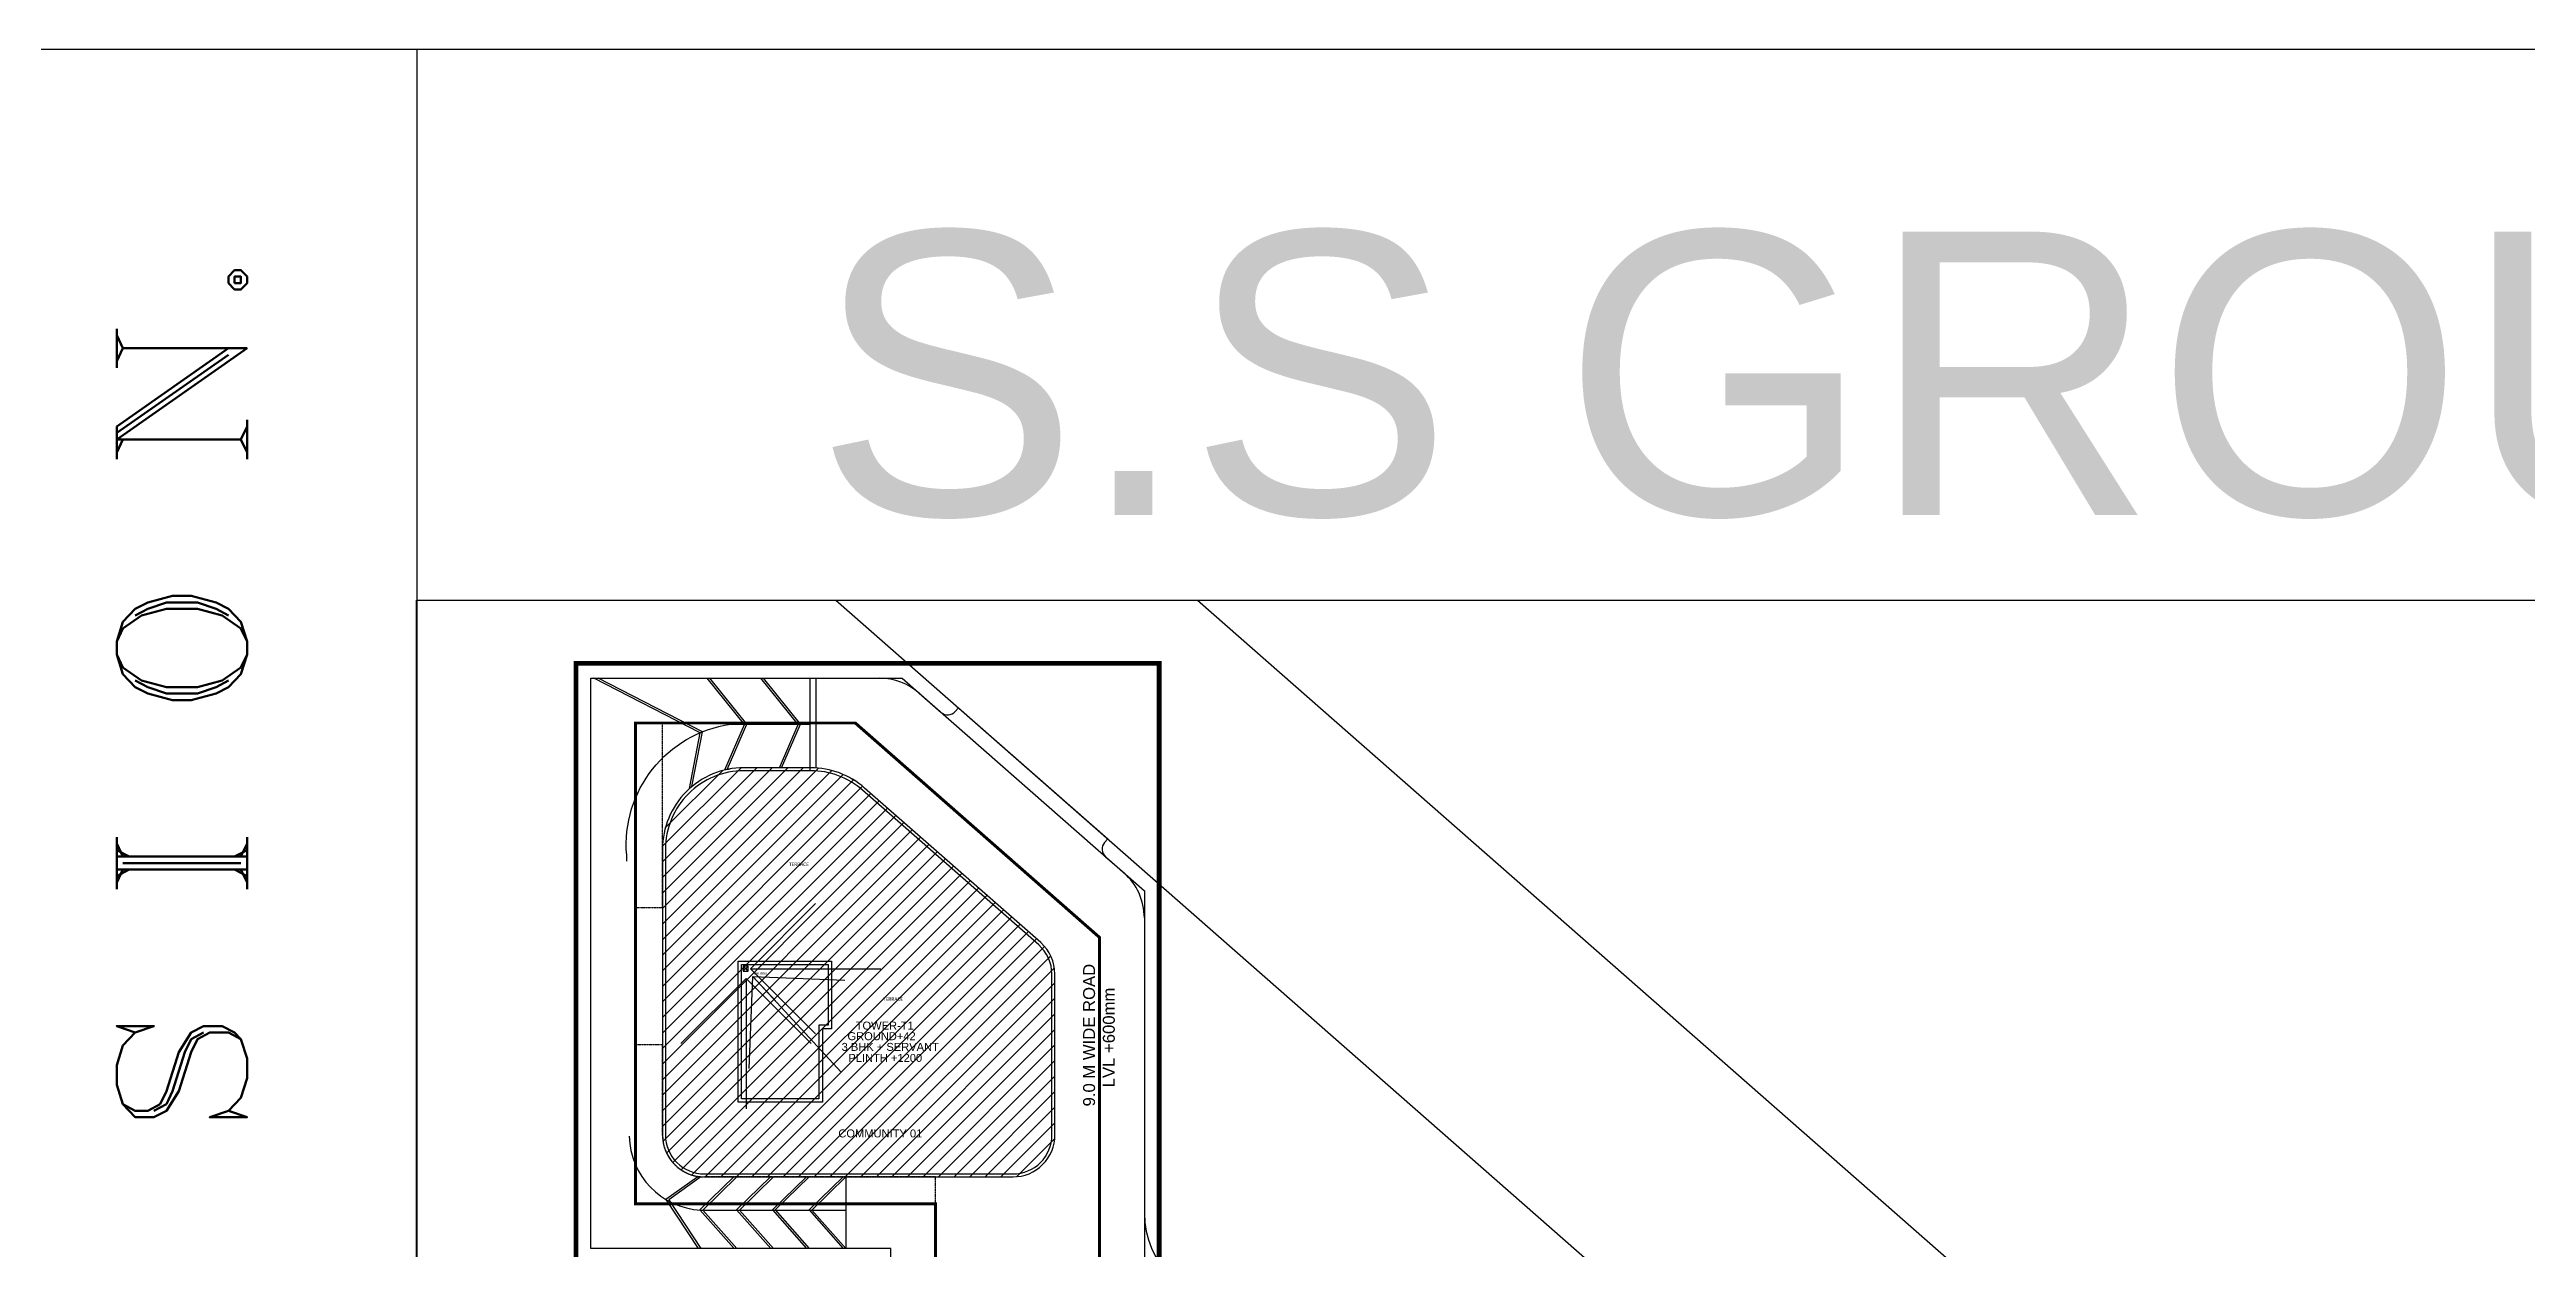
# Model space of a CAD drawing. Header units: millimetres. Extents: x 2061841 to 105821645, y -77612 to 48520811.
# Drawn here: x 105687311 to 105693013, y 48461601 to 48464360 of the extents above; entities that cross this region are included whole.
import ezdxf
from ezdxf.enums import TextEntityAlignment as Align

# ---------------------------------------------------------------- set-up
doc = ezdxf.new("R2010")
doc.units = ezdxf.units.MM
doc.header["$LTSCALE"] = 10
doc.header["$MEASUREMENT"] = 0
for name, pattern in [('CENTER', [2, 1.25, -0.25, 0.25, -0.25]), ('DASHDOT', [1, 0.5, -0.25, 0, -0.25]), ('HIDDEN', [0.375, 0.25, -0.125])]:
    doc.linetypes.add(name, pattern=pattern)
for name, color, linetype in [('AC-GRND', 1, 'Continuous'), ('BORDER', 5, 'Continuous'), ('GI PIPE', 8, 'Continuous'), ('S-OPENING', 6, 'Continuous'), ('SHEET-TEXT', 7, 'Continuous')]:
    doc.layers.add(name, color=color, linetype=linetype)
for name, color, linetype, lineweight in [('S-STRCOL HATCH', 33, 'Continuous', 9), ('TEXT', 2, 'Continuous', 25), ('TEXT 3', 1, 'Continuous', 18)]:
    doc.layers.add(name, color=color, linetype=linetype, lineweight=lineweight)
doc.styles.add('Century', font='swiss.ttf')
doc.styles.add('RT', font='romant.shx', dxfattribs={"height": 250})
doc.styles.add('SS Plan Text', font='calibri.ttf')
doc.styles.add('Text 100', font='romans.shx', dxfattribs={"width": 0.7, "height": 100})
doc.dimstyles.new('SCALE 100', dxfattribs={"dimtxt": 100, "dimasz": 75, "dimexe": 50, "dimexo": 50, "dimgap": 40, "dimtad": 1, "dimdec": 0, "dimzin": 1, "dimdsep": 46, "dimtxsty": 'Text 100', "dimblk": 'OBLIQUE', "dimcen": 1, "dimclrd": 3, "dimclre": 3, "dimclrt": 2, "dimadec": 0, "dimazin": 0, "dimtfac": 1, "dimtdec": 0, "dimtofl": 0, "dimtmove": 1, "dimatfit": 3, "dimldrblk": 'OPEN90', "dimfxl": 1, "dimtolj": 1, "dimtzin": 0, "dimarcsym": 0})

# ---------------------------------------------------------------- blocks, each defined once
blk = doc.blocks.new('A$Cf1581bf0')
blk.add_lwpolyline([(19735, 20400, 0.215848), (18306, 23556), (590, 39109, 0.1820858), (-4820, 41146), (-11535, 41146, 0.4142136), (-19735, 32946), (-19735, 4200, 0.4142136), (-15535, 0), (15535, 0, 0.4142136), (19735, 4200)], format="xyb", close=True)
blk = doc.blocks.new('uhtg')
at = {"layer": 'GI PIPE'}
h = blk.add_hatch(color=256, dxfattribs=at)
edge = h.paths.add_edge_path()
edge.add_arc((-158, 158), 35, 177.51279, 267.51279, ccw=False)
edge.add_ellipse((-158, 158), major_axis=(23.7, -25.8), ratio=1, start_angle=147.78252, end_angle=225, ccw=False)
edge.add_arc((-162, 175), 17.1, -62.83696, 94.45839, ccw=False)
edge.add_arc((-145, 140), 22, 115.0093, 231.42464)
for p, q in [((-315, 315), (-315, 0)), ((0, 315), (-315, 315)), ((-185, 185), (-315, 315)), ((-315, 0), (-185, 130)), ((-315, 0), (0, 0)), ((-158, 157), (-158, 157)), ((-130, 185), (0, 315)), ((0, 0), (-130, 130)), ((0, 0), (0, 315))]:
    blk.add_line(p, q, dxfattribs=at)
for radius in [38.5, 35]:
    blk.add_circle((-158, 158), radius, dxfattribs=at)
for centre, radius, start, end in [((-145, 140), 22, 116.89576, 231.42464), ((-162, 175), 17.1, 294.74202, 94.45839)]:
    blk.add_arc(centre, radius, start, end, dxfattribs=at)
blk = doc.blocks.new('_Oblique')
at = {"color": 0, "linetype": 'ByBlock', "lineweight": -2}
blk.add_line((-0.5, -0.5), (0.5, 0.5), dxfattribs=at)
blk = doc.blocks.new('_Open90')
at = {"color": 0, "linetype": 'ByBlock', "lineweight": -2}
for p, q in [((-0.5, 0.5), (0, 0)), ((0, 0), (-1, 0)), ((0, 0), (-0.5, -0.5))]:
    blk.add_line(p, q, dxfattribs=at)
blk = doc.blocks.new('A$C82ecaa04')
at = {"layer": 'AC-GRND', "color": 2, "linetype": 'HIDDEN', "ltscale": 5}
blk.add_lwpolyline([(36173, -285933), (36173, -51647), (12900, -51647, -0.4142136), (8700, -47447), (8700, -46249), (8700, -38373), (6000, -38373), (6000, -27750), (6000, -24542), (8700, -24542), (8700, -6000), (28097, -6000), (52671, -27575), (52671, -54347), (52671, -66347)], format="xyb", dxfattribs=at)
blk = doc.blocks.new('TOWER-A TYPICAL FLOOR FRAMING PLAN N')
at = {"layer": 'S-STRCOL HATCH'}
h = blk.add_hatch(dxfattribs=at)
h.set_pattern_fill('ANSI31', color=6, scale=202.5, angle=360)
h.set_pattern_definition([(45, (102580117.968, 48607644.115), (-17.8986404, 17.8986404), [])])
h.paths.add_polyline_path([(102926625, 48559876.2, -0.414214), (102926528.9, 48559780.1), (102925817.9, 48559780.1, -0.414214), (102925721.8, 48559876.2), (102925721.8, 48560534, -0.414214), (102925909.4, 48560721.7), (102926063.1, 48560721.7, -0.182086), (102926186.9, 48560675), (102926592.3, 48560319.1, -0.215848), (102926625, 48560246.9), (102926625, 48560246.9), (102926625, 48559876.2, -0.414214)])
at = {"layer": 'BORDER', "color": 5}
blk.add_line((102925156.3, 48562374.5, 101.1), (102925156.3, 48502974.5, 101.1), dxfattribs=at)
at = {"layer": 'BORDER', "elevation": 101.1}
blk.add_lwpolyline([(102852555.8, 48502974.5), (102936655.8, 48502974.5), (102936655.8, 48562374.5), (102852555.8, 48562374.5)], close=True, dxfattribs=at)
at = {"layer": 'BORDER', "color": 5, "elevation": 101.1}
blk.add_lwpolyline([(102925155.8, 48561107.5), (102936655.8, 48561107.5), (102936655.8, 48552009), (102925155.8, 48552009)], close=True, dxfattribs=at)
at = {"layer": 'SHEET-TEXT', "ltscale": 51}
for p, q in [((102926120.9, 48561107.5, 101.1), (102929598.6, 48558054.6, 101.1)), ((102926953.3, 48561107.5, 101.1), (102929960.9, 48558467.3, 101.1))]:
    blk.add_line(p, q, dxfattribs=at)
at = {"layer": 'SHEET-TEXT', "color": 8}
for p, q in [((102925557, 48560927.6, 101.1), (102926222, 48560927.6, 101.1)), ((102926312.6, 48560893.5, 101.1), (102926363.2, 48560849.1, 101.1)), ((102926395.5, 48560851.2, 101.1), (102926403, 48560859.8, 101.1)), ((102926403, 48560859.8, 101.1), (102926746.9, 48560557.9, 101.1)), ((102926739.4, 48560549.3, 101.1), (102926746.9, 48560557.9, 101.1)), ((102926741.5, 48560517, 101.1), (102926784.2, 48560479.6, 101.1)), ((102926830.9, 48560376.4, 101.1), (102926830.9, 48559696.3, 101.1)), ((102926213.1, 48559615.4, 101.1), (102925557, 48559615.4, 101.1))]:
    blk.add_line(p, q, dxfattribs=at)
at = {"layer": 'SHEET-TEXT'}
for p, q in [((102925895.7, 48560276.7, 101.1), (102926035.3, 48560276.7, 101.1)), ((102925903.7, 48559959.8, 101.1), (102925903.7, 48560268.7, 101.1)), ((102925903.7, 48560268.7, 101.1), (102926102.8, 48560268.7, 101.1)), ((102926102.8, 48560268.7, 101.1), (102926102.8, 48560129.1, 101.1)), ((102926102.8, 48560129.1, 101.1), (102926081.9, 48560129.1, 101.1)), ((102926081.9, 48560129.1, 101.1), (102926081.9, 48559959.8, 101.1)), ((102925950.4, 48559951.7, 101.1), (102925900.3, 48559951.7, 101.1)), ((102926081.9, 48559959.8, 101.1), (102925903.7, 48559959.8, 101.1))]:
    blk.add_line(p, q, dxfattribs=at)
at = {"layer": 'SHEET-TEXT', "linetype": 'CENTER', "ltscale": 3, "const_width": 11.4, "elevation": 101.1}
blk.add_lwpolyline([(102930816.1, 48554057.5), (102926493.4, 48554057.5), (102926213.1, 48554295.5), (102926213.1, 48559581), (102925522.7, 48559581), (102925522.7, 48560961.9), (102926865.2, 48560961.9), (102926865.2, 48559581), (102927859.7, 48559581), (102928692.2, 48559581.1), (102929281.8, 48559063.5), (102929281.8, 48558929.6), (102929015.5, 48558929.5)], dxfattribs=at)
at = {"layer": 'SHEET-TEXT', "color": 8, "elevation": 101.1}
blk.add_lwpolyline([(102926271.7, 48554290.8), (102926247.5, 48554311.4), (102926247.5, 48559615.4), (102925557, 48559615.4), (102925557, 48560927.6), (102926273.8, 48560927.6), (102926830.9, 48560438.5), (102926830.9, 48559546.7), (102927846.8, 48559546.7), (102928978.9, 48558552.9), (102928978.9, 48556853.6), (102927713.1, 48556853.6), (102927713.1, 48555557.5), (102930781.8, 48555557.5), (102930781.8, 48555519.1), (102932316.1, 48555519.1), (102932316.1, 48555404.1), (102932811.9, 48555404.1), (102932991.5, 48555245.2), (102932481.6, 48554130.2), (102930781.8, 48554130.2), (102930781.8, 48554091.8), (102926506, 48554091.8), (102926490.8, 48554104.7)], dxfattribs=at)
at = {"layer": 'SHEET-TEXT', "elevation": 101.1}
for points in [[(102925783.7, 48560673.5), (102925808.3, 48560801.7), (102925564.1, 48560927.6)], [(102925789.3, 48560678.4), (102925813.5, 48560804.2), (102925574.1, 48560927.6)], [(102925865.5, 48560716.6), (102925910.3, 48560821.1), (102925824.7, 48560927.6)], [(102925871, 48560717.9), (102925915.6, 48560821.8), (102925830.6, 48560927.6)], [(102925991.1, 48560721.7), (102926033.8, 48560821.1), (102925948.2, 48560927.6)], [(102925996.1, 48560721.7), (102926039.1, 48560821.8), (102925954, 48560927.6)], [(102926061.7, 48560735.6), (102926061.7, 48560927.6)], [(102926061.7, 48560716), (102926061.7, 48560927.6)], [(102926075.4, 48560721.7), (102926075.4, 48560927.6)], [(102926035.3, 48560276.7), (102926110.8, 48560276.7), (102926110.8, 48560121.1), (102926090, 48560121.1), (102926090, 48559951.7), (102925895.7, 48559951.7), (102925895.7, 48560276.7)], [(102925803.3, 48559780.1), (102925729.7, 48559727.8), (102925803.7, 48559615.4)], [(102925809.9, 48559780.1), (102925736, 48559727.6), (102925809.9, 48559615.4)], [(102925886.1, 48559780.1), (102925808.1, 48559703.9), (102925886.5, 48559615.4)], [(102925892.6, 48559780.1), (102925814.4, 48559703.7), (102925892.6, 48559615.4)], [(102925970.4, 48559780.1), (102925892.4, 48559703.9), (102925970.9, 48559615.4)], [(102925977, 48559780.1), (102925898.8, 48559703.7), (102925977, 48559615.4)], [(102926053, 48559780.4), (102925975, 48559704.1), (102926053.4, 48559615.6)], [(102926059.6, 48559780.4), (102925981.4, 48559703.9), (102926059.6, 48559615.6)], [(102926137.5, 48559780.1), (102926059.6, 48559703.9), (102926138, 48559615.4)], [(102926144.1, 48559780.1), (102926065.9, 48559703.7), (102926144.1, 48559615.4)], [(102926144.1, 48559780.1), (102926144.1, 48559615.4)]]:
    blk.add_lwpolyline(points, dxfattribs=at)
for points in [[(102925639.4, 48560506.6), (102925639.4, 48560520.4, -0.397254), (102925878.4, 48560821.8), (102926061.7, 48560821.8)], [(102925645.3, 48559874, 0.396233), (102925809.9, 48559703.7), (102926144.1, 48559703.7)]]:
    blk.add_lwpolyline(points, format="xyb", dxfattribs=at)
at = {"layer": 'SHEET-TEXT', "color": 8, "linetype": 'DASHDOT', "ltscale": 5, "const_width": 6.86, "elevation": 101.1}
blk.add_lwpolyline([(102932213.1, 48555416.2), (102930678.8, 48555416.2), (102930678.8, 48555454.5), (102927610.2, 48555454.5), (102927610.2, 48556956.6), (102928876, 48556956.6), (102928876, 48558445.4), (102927738.7, 48559443.8), (102926727.9, 48559443.8), (102926727.9, 48560331), (102926165.6, 48560824.6), (102925660, 48560824.6), (102925660, 48559718.3), (102926350.4, 48559718.3), (102926350.4, 48554419.1), (102926614.5, 48554194.8), (102930678.8, 48554194.8), (102930678.8, 48554233.2), (102932415.3, 48554233.2), (102932866.1, 48555218.6), (102932772.9, 48555301.1), (102932213.1, 48555301.1)], close=True, dxfattribs=at)
at = {"layer": 'SHEET-TEXT', "elevation": 101.1}
for points in [[(102926625, 48560246.9, 0.215848), (102926592.3, 48560319.1), (102926186.9, 48560675, 0.182086), (102926063.1, 48560721.7), (102925909.4, 48560721.7, 0.414214), (102925721.8, 48560534), (102925721.8, 48559876.2, 0.414214), (102925817.9, 48559780.1), (102926528.9, 48559780.1, 0.414214), (102926625, 48559876.2)], [(102926625, 48560246.9, 0.215848), (102926592.3, 48560319.1), (102926186.9, 48560675, 0.182086), (102926063.1, 48560721.7), (102925909.4, 48560721.7, 0.414214), (102925721.8, 48560534), (102925721.8, 48559876.2, 0.414214), (102925817.9, 48559780.1), (102926528.9, 48559780.1, 0.414214), (102926625, 48559876.2)], [(102926618.1, 48560246.9, 0.215848), (102926587.7, 48560314), (102926182.3, 48560669.9, 0.182086), (102926063.1, 48560714.8), (102925909.4, 48560714.8, 0.414214), (102925728.6, 48560534), (102925728.6, 48559876.2, 0.414214), (102925817.9, 48559787), (102926528.9, 48559787, 0.414214), (102926618.1, 48559876.2)]]:
    blk.add_lwpolyline(points, format="xyb", close=True, dxfattribs=at)
at = {"layer": 'SHEET-TEXT', "color": 8}
for centre, radius, start, end in [((102926222, 48560790.3, 101.1), 137.3, 48.7232, 90), ((102926378.3, 48560866.3, 101.1), 22.9, 228.7232, 318.7219), ((102926756.6, 48560534.2, 101.1), 22.9, 138.7219, 228.7232), ((102926693.6, 48560376.4, 101.1), 137.3, 0, 48.7232), ((102927036.8, 48559696.3, 101.1), 205.9, 180, 270)]:
    blk.add_arc(centre, radius, start, end, dxfattribs=at)
at = {"layer": 'SHEET-TEXT'}
for name, p, xscale, yscale, zscale in [('A$C82ecaa04', (102925522.7, 48560961.9, 101.1), 0.0228823837028751, 0.0228823837028751, 0.0228823837028751), ('uhtg', (102925918.9, 48560253.8, 101.1), 0.03661181392460015, 0.03661181392460015, 0.03661181392460015)]:
    blk.add_blockref(name, p, dxfattribs=dict(at, xscale=xscale, yscale=yscale, zscale=zscale))
at = {"layer": 'SHEET-TEXT', "color": 8, "xscale": 0.0228823837028751, "yscale": 0.0228823837028751, "zscale": 0.0228823837028751}
blk.add_blockref('A$Cf1581bf0', (102926173.4, 48559780.1, 101.1), dxfattribs=at)
at = {"layer": 'SHEET-TEXT'}
for s, height, style, p in [('TERRACE ', 8.01, 'SS Plan Text', (102926012.9, 48560495.5, 101.1)), ('KHURRA', 5.61, 'SS Plan Text', (102925932.6, 48560245.1, 101.1)), ('TERRACE ', 8.01, 'SS Plan Text', (102926229.7, 48560185.3, 101.1)), ('GROUND+42', 18.31, 'Century', (102926147.6, 48560094.7, 101.1)), ('TOWER-T1', 18.31, 'Century', (102926166.5, 48560119.1, 101.1)), ('3 BHK + SERVANT', 18.306, 'Century', (102926134.1, 48560070.1, 101.1)), ('PLINTH +1200', 18.306, 'Century', (102926149.6, 48560044.7, 101.1)), ('COMMUNITY 01', 18.306, 'Century', (102926126.6, 48559870.9, 101.1))]:
    blk.add_text(s, height=height, dxfattribs=dict(at, style=style)).set_placement(p)
at = {"layer": 'SHEET-TEXT', "style": 'Century'}
for s, height, p in [('9.0 M WIDE ROAD', 27.459, (102926717.4, 48559942.2, 101.1)), ('LVL +600mm', 27.46, (102926762.8, 48559986.3, 101.1))]:
    blk.add_text(s, height=height, rotation=90, dxfattribs=at).set_placement(p)
at = {"layer": 'TEXT', "color": 1, "style": 'RT', "width": 0.939798}
blk.add_text('T H I S   D R A W I N G   I S   P R O P E R T Y   O F   V I N T E C H   C O N S U L T A N T S  A N D  S H A L L  N O T  B E  R E P R O D U C E D  O R  U S E D  W I T H O U T  W R I T T E N  P E R M I S S I O N.', height=299.999, rotation=90, dxfattribs=at).set_placement((102924765.5, 48503095.8, 101.1), (102924765.5, 48561927, 101.1), align=Align.FIT)
at = {"layer": 'TEXT 3', "color": 1, "insert": (102930855, 48561955.5, 101.1), "char_height": 434.78, "width": 25713.166, "attachment_point": 2, "style": 'RT'}
blk.add_mtext('{\\fArial|b0|i0|c0|p34;\\H1.5x;S.S GROUP HOUSING}', dxfattribs=at)
at = {"layer": 'SHEET-TEXT'}
for points in [[(102925914.1, 48560237, 101.1), (102925914.1, 48560159.7, 101.1)], [(102925924.2, 48560259, 101.1), (102925996.6, 48560259, 101.1)], [(102925929.8, 48560241.5, 101.1), (102925981.6, 48560185.2, 101.1)]]:
    blk.add_leader(points, dimstyle='SCALE 100', override={"dimasz": 300, "dimtad": 0, "dimarcsym": 1}, dxfattribs=at)

msp = doc.modelspace()

# ---------------------------------------------------------------- block references
at = {"layer": 'S-OPENING'}
msp.add_blockref('TOWER-A TYPICAL FLOOR FRAMING PLAN N', (2763000.3, -98014.7), dxfattribs=at)

doc.saveas('drawing.dxf')
